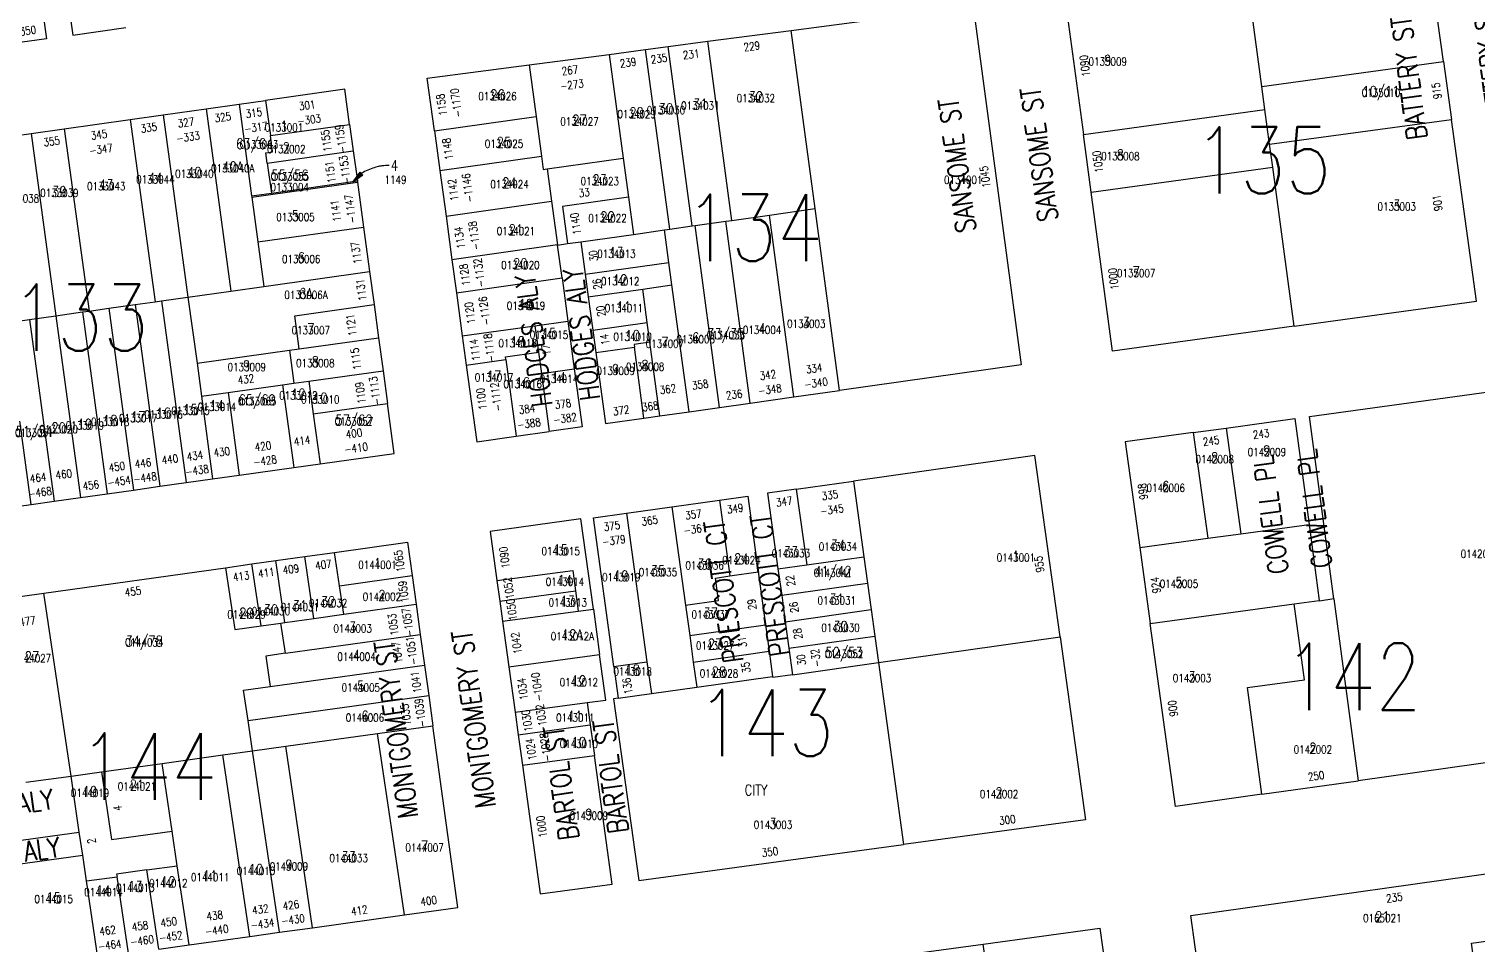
# Model space of a CAD drawing. Header units: feet. Extents: x 6006802 to 6013716, y 2117102 to 2120191.
# Drawn here: x 6011262 to 6012348, y 2118716 to 2119402 of the extents above; entities that cross this region are included whole.
import ezdxf
from ezdxf.enums import TextEntityAlignment as Align

# ---------------------------------------------------------------- set-up
doc = ezdxf.new("R2010")
doc.units = ezdxf.units.FT
doc.header["$LTSCALE"] = 100
doc.header["$MEASUREMENT"] = 0
doc.layers.get('0').update_dxf_attribs({"linetype": 'CONTINUOUS'})
for name, color, linetype in [('ADDRESS', 1, 'CONTINUOUS'), ('BLKLOT', 2, 'CONTINUOUS'), ('BLOCK_NUMBERS', 3, 'CONTINUOUS'), ('LEADER', 7, 'CONTINUOUS'), ('LOT_LINES', 4, 'CONTINUOUS'), ('LOT_NUMBERS', 7, 'CONTINUOUS'), ('ROW', 6, 'CONTINUOUS'), ('ST_NAME_IN_BLK', 7, 'CONTINUOUS'), ('ST_NAME_IN_ST', 6, 'CONTINUOUS')]:
    doc.layers.add(name, color=color, linetype=linetype)
doc.styles.add('ADDTXT', font='ROMANS.shx', dxfattribs={"width": 0.8, "height": 6})
doc.styles.add('BLKLOT', font='ROMANS.shx', dxfattribs={"width": 0.8, "height": 6})
doc.styles.add('BLOCK_NO', font='ROMANS.shx', dxfattribs={"width": 0.8, "height": 50})
doc.styles.add('LOT_NO', font='ROMANS.shx', dxfattribs={"width": 0.8, "height": 8})
doc.styles.add('SI', font='ROMANS.shx', dxfattribs={"width": 0.8, "height": 15})

# ---------------------------------------------------------------- blocks, each defined once
blk = doc.blocks.new('ARR')
for points in [[(0, 0), (1.5, -9), (-1.5, -9)], [(0, -1.2), (1.3, -8.8), (-1.3, -8.8)], [(0, -2.4), (1, -8.6), (-1, -8.6)], [(0, -3.6), (0.8, -8.4), (-0.8, -8.4)], [(0, -4.9), (0.6, -8.2), (-0.6, -8.2)], [(0, -6.1), (0.3, -8), (-0.3, -8)], [(0, -7.3), (0.1, -7.8), (-0.1, -7.8)]]:
    blk.add_lwpolyline(points, close=True)

msp = doc.modelspace()

# ---------------------------------------------------------------- linework, layer by layer
at = {"layer": 'LEADER'}
msp.add_lwpolyline([(6011531.8, 2119299.8, 0.032297), (6011526.3, 2119299.6, 0.049499), (6011522.8, 2119298.9, 0.018949), (6011518.3, 2119297.4, 0.016484), (6011513.3, 2119295.3, 0.071584), (6011509.4, 2119292.7, 0.047232), (6011504.5, 2119287.5)], format="xyb", dxfattribs=at)
at = {"layer": 'LOT_LINES'}
for points in [[(6012186.2, 2119359.2), (6012173.7, 2119452.1)], [(6011788.7, 2119258.8), (6011770.7, 2119393)], [(6011851.1, 2119267.6), (6011833.1, 2119401.2)], [(6011696.7, 2119383.2), (6011707.3, 2119305.5)], [(6011742.2, 2119252.2), (6011724.1, 2119386.8)], [(6011759, 2119254.6), (6011740.9, 2119389.1)], [(6011636.7, 2119375.3), (6011641.9, 2119336.7)], [(6012186.2, 2119359.2), (6012322.3, 2119377.9)], [(6011439.1, 2119348.7), (6011442.7, 2119322.3)], [(6012188.5, 2119341.8), (6012186.2, 2119359.2)], [(6011362.4, 2119337.9), (6011380.9, 2119201.2)], [(6011394.5, 2119342.4), (6011413.1, 2119205.8)], [(6011419.3, 2119345.9), (6011428.6, 2119277.1)], [(6012052.3, 2119323.1), (6012188.5, 2119341.8)], [(6012192, 2119315.8), (6012188.5, 2119341.8)], [(6011288.1, 2119327.3), (6011306.7, 2119190.8)], [(6011337.6, 2119334.4), (6011356.2, 2119197.7)], [(6011442.7, 2119322.3), (6011502.1, 2119330.6)], [(6011565.7, 2119325.9), (6011641.9, 2119336.7)], [(6011641.9, 2119336.7), (6011646, 2119307)], [(6012192, 2119315.8), (6012328.3, 2119334.5)], [(6011263.3, 2119323.8), (6011281.9, 2119187.3)], [(6011440.4, 2119301.7), (6011439.4, 2119309.4), (6011444.3, 2119310.1), (6011442.7, 2119322.3)], [(6012194.3, 2119298.7), (6012192, 2119315.8)], [(6011440.4, 2119301.7), (6011504.8, 2119310.8)], [(6011569.7, 2119296.2), (6011646, 2119307)], [(6011646, 2119307), (6011647.3, 2119297), (6011650.3, 2119297.5)], [(6011650.3, 2119297.5), (6011707.3, 2119305.5)], [(6011707.3, 2119305.5), (6011711.3, 2119276.2)], [(6011440.4, 2119301.7), (6011443.5, 2119279.2)], [(6011650.3, 2119297.5), (6011653.6, 2119273.1)], [(6012058.1, 2119280), (6012194.3, 2119298.7)], [(6012210.3, 2119179.5), (6012194.3, 2119298.7)], [(6011428.8, 2119276.1), (6011508, 2119287.3)], [(6011443.5, 2119279.2), (6011507.9, 2119288.3)], [(6011428.6, 2119277.1), (6011443.5, 2119279.2)], [(6011428.6, 2119277.1), (6011428.8, 2119276.1)], [(6011428.8, 2119276.1), (6011433.3, 2119242.7)], [(6011574.4, 2119261.9), (6011653.6, 2119273.1)], [(6011653.6, 2119273.1), (6011658, 2119240.4)], [(6011711.3, 2119276.2), (6011661.8, 2119269.2), (6011665.6, 2119241.4)], [(6011711.3, 2119276.2), (6011715.1, 2119248.3)], [(6011788.7, 2119258.8), (6011817, 2119262.7)], [(6011817, 2119262.7), (6011851.1, 2119267.6)], [(6011835.3, 2119126.5), (6011817, 2119262.7)], [(6011869.4, 2119131.3), (6011851.1, 2119267.6)], [(6011433.3, 2119242.7), (6011512.5, 2119253.8)], [(6011715.1, 2119248.3), (6011738.3, 2119251.6)], [(6011738.3, 2119251.6), (6011742.2, 2119252.2)], [(6011741.5, 2119227.2), (6011738.3, 2119251.6)], [(6011742.2, 2119252.2), (6011759, 2119254.6)], [(6011759, 2119254.6), (6011761.2, 2119254.9)], [(6011761.2, 2119254.9), (6011784.2, 2119258.1)], [(6011779.5, 2119118.6), (6011761.2, 2119254.9)], [(6011784.2, 2119258.1), (6011788.7, 2119258.8)], [(6011802.5, 2119121.8), (6011784.2, 2119258.1)], [(6011433.3, 2119242.7), (6011437.9, 2119209.2)], [(6011658, 2119240.4), (6011578.8, 2119229.2)], [(6011658, 2119240.4), (6011658, 2119240.3)], [(6011675.4, 2119242.7), (6011715.1, 2119248.3)], [(6011437.9, 2119209.2), (6011517.1, 2119220.4)], [(6011678.7, 2119218.4), (6011741.5, 2119227.2)], [(6011743.8, 2119210.4), (6011741.5, 2119227.2)], [(6011413.1, 2119205.8), (6011437.9, 2119209.2)], [(6011582.2, 2119204.4), (6011661.4, 2119215.6)], [(6011681, 2119201.5), (6011721.9, 2119207.3)], [(6011721.9, 2119207.3), (6011743.8, 2119210.4)], [(6011725.3, 2119182.2), (6011721.9, 2119207.3)], [(6011756.6, 2119115.3), (6011743.8, 2119210.4)], [(6011341.3, 2119195.6), (6011356.2, 2119197.7)], [(6011356.2, 2119197.7), (6011361.1, 2119198.4)], [(6011361.1, 2119198.4), (6011380.9, 2119201.2)], [(6011361.1, 2119198.4), (6011379.6, 2119062.2)], [(6011380.9, 2119201.2), (6011413.1, 2119205.8)], [(6011380.9, 2119201.2), (6011387.7, 2119151.7)], [(6011262.1, 2119184.5), (6011281.9, 2119187.3)], [(6011281.9, 2119187.3), (6011301.7, 2119190.1)], [(6011281.9, 2119187.3), (6011300.4, 2119051)], [(6011301.7, 2119190.1), (6011306.7, 2119190.8)], [(6011301.7, 2119190.1), (6011320.2, 2119053.8)], [(6011306.7, 2119190.8), (6011321.5, 2119192.9)], [(6011321.5, 2119192.9), (6011341.3, 2119195.6)], [(6011321.5, 2119192.9), (6011340, 2119056.6)], [(6011341.3, 2119195.6), (6011359.8, 2119059.4)], [(6011464.4, 2119162.5), (6011461, 2119187.3), (6011520.5, 2119195.6)], [(6011188.8, 2119174.2), (6011262.1, 2119184.5)], [(6011262.1, 2119184.5), (6011280.6, 2119048.2)], [(6011586.6, 2119172.1), (6011641, 2119179.8)], [(6011641, 2119179.8), (6011665.8, 2119183.3)], [(6011641, 2119179.8), (6011643.7, 2119160)], [(6011684.4, 2119176.4), (6011725.3, 2119182.2)], [(6011727.3, 2119167.4), (6011725.3, 2119182.2)], [(6011464.4, 2119162.5), (6011523.8, 2119170.8)], [(6011686.7, 2119159.6), (6011715.7, 2119163.7)], [(6011727.3, 2119167.4), (6011715.4, 2119165.7), (6011715.7, 2119163.7)], [(6011722.8, 2119110.6), (6011715.7, 2119163.7)], [(6011734.7, 2119112.3), (6011727.3, 2119167.4)], [(6011387.7, 2119151.7), (6011457, 2119161.4)], [(6011457, 2119161.4), (6011464.4, 2119162.5)], [(6011457, 2119161.4), (6011460.3, 2119136.7)], [(6011589.5, 2119150.3), (6011619.2, 2119154.5)], [(6011619.2, 2119154.5), (6011619, 2119156.5), (6011643.7, 2119160)], [(6011619.2, 2119154.5), (6011627.1, 2119097)], [(6011643.7, 2119160), (6011645.9, 2119144.1)], [(6011387.7, 2119151.7), (6011391, 2119126.9)], [(6011471.6, 2119138.2), (6011527.2, 2119146.1)], [(6011645.9, 2119144.1), (6011670.6, 2119147.6)], [(6011645.9, 2119144.1), (6011651.8, 2119100.5)], [(6011411, 2119129.7), (6011451.8, 2119135.5)], [(6011451.8, 2119135.5), (6011460.3, 2119136.7)], [(6011451.8, 2119135.5), (6011460.2, 2119073.5)], [(6011460.3, 2119136.7), (6011471.6, 2119138.2)], [(6011471.6, 2119138.2), (6011474.9, 2119113.7)], [(6011391, 2119126.9), (6011411, 2119129.7)], [(6011391, 2119126.9), (6011399.4, 2119065)], [(6011411, 2119129.7), (6011419.4, 2119067.8)], [(6011474.9, 2119113.7), (6011530.5, 2119121.5)], [(6011263.3, 2119045.8), (6011254, 2119113.9), (6011226.8, 2119110.1)], [(6011474.9, 2119113.7), (6011480, 2119076.3)], [(6012134.7, 2119099.7), (6012145.7, 2119020.5)], [(6012159.5, 2119103.1), (6012170.4, 2119023.9)], [(6011837, 2119057.3), (6011844.9, 2119000.5)], [(6011879.9, 2119063.3), (6011887.7, 2119006.6)], [(6011779.4, 2119049.1), (6011787.3, 2118992.2)], [(6011709.7, 2119039.3), (6011725.1, 2118927.9)], [(6011743.8, 2119044.1), (6011754, 2118970.3)], [(6012145.7, 2119020.5), (6012170.4, 2119023.9)], [(6012170.4, 2119023.9), (6012221.6, 2119030.9)], [(6012094.7, 2119013.5), (6012145.7, 2119020.5)], [(6011435.8, 2118954.9), (6011428.9, 2119001.2)], [(6011453.6, 2118957.3), (6011446.7, 2119003.7)], [(6011475.4, 2118960.4), (6011468.5, 2119006.8)], [(6011494.5, 2118984.9), (6011490.8, 2119009.9)], [(6011844.9, 2119000.5), (6011887.7, 2119006.6)], [(6011887.7, 2119006.6), (6011890.4, 2118986.8)], [(6011409.1, 2118998.4), (6011416, 2118952.1), (6011435.8, 2118954.9)], [(6011494.5, 2118984.9), (6011549, 2118992.6)], [(6011612.6, 2118988.7), (6011669.4, 2118996.4), (6011671.5, 2118981.1)], [(6011754, 2118970.3), (6011778.7, 2118973.8), (6011776.4, 2118990.6), (6011787.3, 2118992.2)], [(6011787.3, 2118992.2), (6011808.5, 2118995.2)], [(6011823.3, 2118997.5), (6011844.9, 2119000.5)], [(6011293.2, 2118842.2), (6011272.8, 2118979.3)], [(6011497.7, 2118963.5), (6011494.5, 2118984.9)], [(6011614.7, 2118973.4), (6011671.5, 2118981.1)], [(6011671.5, 2118981.1), (6011673.6, 2118965.9)], [(6011826.1, 2118977.7), (6011890.4, 2118986.8)], [(6011890.4, 2118986.8), (6011893.2, 2118967)], [(6011497.7, 2118963.5), (6011551.9, 2118971)], [(6011754, 2118970.3), (6011757.1, 2118947.5)], [(6012102.5, 2118956.5), (6012210.4, 2118971.3)], [(6012186.2, 2118828.5), (6012175.4, 2118908.5), (6012218, 2118914.4), (6012210.4, 2118971.3)], [(6012210.4, 2118971.3), (6012229.2, 2118973.9)], [(6012240.2, 2118975), (6012258.4, 2118838.7)], [(6011450.6, 2118956.9), (6011453.6, 2118957.3)], [(6011453.6, 2118957.3), (6011475.4, 2118960.4)], [(6011475.4, 2118960.4), (6011497.7, 2118963.5)], [(6011616.8, 2118958.2), (6011673.6, 2118965.9)], [(6011673.6, 2118965.9), (6011684.9, 2118967.4)], [(6011828.8, 2118957.9), (6011893.2, 2118967)], [(6011893.2, 2118967), (6011895.9, 2118947.1)], [(6011435.8, 2118954.9), (6011450.6, 2118956.9)], [(6011454, 2118934.2), (6011450.6, 2118956.9)], [(6011454, 2118934.2), (6011555.1, 2118948.2)], [(6011757.1, 2118947.5), (6011814, 2118955.6)], [(6011757.1, 2118947.5), (6011759.8, 2118927.7)], [(6011831.5, 2118938), (6011895.9, 2118947.1)], [(6011895.9, 2118947.1), (6011898.6, 2118927.3)], [(6011898.6, 2118927.3), (6012034.8, 2118946.6)], [(6011759.8, 2118927.7), (6011816.7, 2118935.8)], [(6011454, 2118934.2), (6011439.2, 2118932.1), (6011442.5, 2118909.4)], [(6011442.5, 2118909.4), (6011558.2, 2118925.4)], [(6011621.5, 2118924.1), (6011689.6, 2118933.3)], [(6011700.3, 2118924.4), (6011725.1, 2118927.9)], [(6011725.1, 2118927.9), (6011728.4, 2118904)], [(6011759.8, 2118927.7), (6011762.4, 2118908.8)], [(6011834.3, 2118918.2), (6011898.6, 2118927.3)], [(6011898.6, 2118927.3), (6011917.5, 2118790.8)], [(6011762.4, 2118908.8), (6011819.3, 2118916.9)], [(6011426, 2118883.9), (6011422.6, 2118906.6), (6011442.5, 2118909.4)], [(6011703.6, 2118900.5), (6011728.4, 2118904)], [(6011728.4, 2118904), (6011762.4, 2118908.8)], [(6011426, 2118883.9), (6011561.4, 2118902.6)], [(6011626.2, 2118890), (6011680.3, 2118897.3)], [(6011429.4, 2118861.1), (6011426, 2118883.9)], [(6011454.2, 2118864.5), (6011523, 2118874.1)], [(6011523, 2118874.1), (6011564.5, 2118879.8)], [(6011543.2, 2118738.1), (6011523, 2118874.1)], [(6011628.5, 2118873.2), (6011682.6, 2118880.5)], [(6011407.1, 2118858), (6011429.4, 2118861.1)], [(6011429.4, 2118861.1), (6011454.2, 2118864.5)], [(6011449.6, 2118725.1), (6011429.4, 2118861.1)], [(6011474.4, 2118728.5), (6011454.2, 2118864.5)], [(6011316, 2118845.4), (6011361.5, 2118851.7)], [(6011361.5, 2118851.7), (6011407.1, 2118858)], [(6011369.1, 2118801), (6011361.5, 2118851.7)], [(6011427.3, 2118722), (6011407.1, 2118858)], [(6011631.7, 2118850.4), (6011685.8, 2118857.7)], [(6011259.2, 2118837.5), (6011293.2, 2118842.2)], [(6011293.2, 2118842.2), (6011316, 2118845.4)], [(6011299.4, 2118800.2), (6011293.2, 2118842.2)], [(6011316, 2118845.4), (6011323.5, 2118794.7), (6011369.1, 2118801)], [(6011372.9, 2118775), (6011369.1, 2118801)], [(6011304.9, 2118763.6), (6011302, 2118782.9)], [(6011350.1, 2118771.9), (6011372.9, 2118775)], [(6011381.7, 2118715.7), (6011372.9, 2118775)], [(6011304.9, 2118763.6), (6011327.7, 2118766.7)], [(6011313.4, 2118706.2), (6011304.9, 2118763.6)], [(6011350.1, 2118771.9), (6011327.4, 2118768.7), (6011327.7, 2118766.7)], [(6011336.2, 2118709.4), (6011327.7, 2118766.7)], [(6011359, 2118712.5), (6011350.1, 2118771.9)], [(6012239.6, 2118682), (6012346.1, 2118697), (6012343.3, 2118716.8), (6012412.6, 2118726.5)], [(6011983.9, 2118668.4), (6011977.1, 2118716.2)]]:
    msp.add_lwpolyline(points, dxfattribs=at)
at = {"layer": 'ROW'}
for points in [[(6012322.3, 2119377.9), (6012309.4, 2119470.7), (6012173.7, 2119452.1)], [(6011266.8, 2119451.8), (6011274.8, 2119394.9), (6011236.4, 2119389.5)], [(6011286.6, 2119454.6), (6011294.6, 2119397.7), (6011334.2, 2119403.3)], [(6012173.7, 2119452.1), (6012037.5, 2119433.3), (6012052.3, 2119323.1)], [(6011833.1, 2119401.2), (6011969.6, 2119419.1), (6012005.7, 2119150.5), (6011869.4, 2119131.3)], [(6011740.9, 2119389.1), (6011770.7, 2119393)], [(6011770.7, 2119393), (6011833.1, 2119401.2)], [(6011636.7, 2119375.3), (6011696.7, 2119383.2)], [(6011696.7, 2119383.2), (6011724.1, 2119386.8)], [(6011724.1, 2119386.8), (6011740.9, 2119389.1)], [(6011565.7, 2119325.9), (6011560.3, 2119365.3), (6011636.7, 2119375.3)], [(6012322.3, 2119377.9), (6012328.3, 2119334.5)], [(6011419.3, 2119345.9), (6011439.1, 2119348.7)], [(6011502.1, 2119330.6), (6011498.5, 2119357.1), (6011439.1, 2119348.7)], [(6011337.6, 2119334.4), (6011362.4, 2119337.9)], [(6011362.4, 2119337.9), (6011394.5, 2119342.4)], [(6011394.5, 2119342.4), (6011419.3, 2119345.9)], [(6011263.3, 2119323.8), (6011288.1, 2119327.3)], [(6011288.1, 2119327.3), (6011337.6, 2119334.4)], [(6011502.1, 2119330.6), (6011504.8, 2119310.8)], [(6012210.3, 2119179.5), (6012347.2, 2119198.3), (6012328.3, 2119334.5)], [(6011226.2, 2119318.6), (6011263.3, 2119323.8)], [(6011565.7, 2119325.9), (6011569.7, 2119296.2)], [(6012058.1, 2119280), (6012052.3, 2119323.1)], [(6011504.8, 2119310.8), (6011507.9, 2119288.3)], [(6011569.7, 2119296.2), (6011574.4, 2119261.9)], [(6011507.9, 2119288.3), (6011508, 2119287.3)], [(6011508, 2119287.3), (6011512.5, 2119253.8)], [(6012210.3, 2119179.5), (6012074.1, 2119160.8), (6012058.1, 2119280)], [(6011574.4, 2119261.9), (6011578.8, 2119229.2)], [(6011512.5, 2119253.8), (6011517.1, 2119220.4)], [(6011658, 2119240.3), (6011665.6, 2119241.4)], [(6011661.4, 2119215.6), (6011658, 2119240.3)], [(6011665.6, 2119241.4), (6011675.4, 2119242.7)], [(6011675.4, 2119242.7), (6011678.7, 2119218.4)], [(6011578.8, 2119229.2), (6011582.2, 2119204.4)], [(6011517.1, 2119220.4), (6011520.5, 2119195.6)], [(6011678.7, 2119218.4), (6011681, 2119201.5)], [(6011661.4, 2119215.6), (6011665.8, 2119183.3)], [(6011582.2, 2119204.4), (6011586.6, 2119172.1)], [(6011681, 2119201.5), (6011684.4, 2119176.4)], [(6011520.5, 2119195.6), (6011523.8, 2119170.8)], [(6011665.8, 2119183.3), (6011670.6, 2119147.6)], [(6011684.4, 2119176.4), (6011686.7, 2119159.6)], [(6011523.8, 2119170.8), (6011527.2, 2119146.1)], [(6011586.6, 2119172.1), (6011589.5, 2119150.3)], [(6011686.7, 2119159.6), (6011693.9, 2119106.5), (6011722.8, 2119110.6)], [(6011527.2, 2119146.1), (6011530.5, 2119121.5)], [(6011589.5, 2119150.3), (6011597.4, 2119092.8), (6011627.1, 2119097)], [(6011670.6, 2119147.6), (6011676.6, 2119104), (6011651.8, 2119100.5)], [(6011835.3, 2119126.5), (6011869.4, 2119131.3)], [(6011480, 2119076.3), (6011535.6, 2119084.1), (6011530.5, 2119121.5)], [(6011779.5, 2119118.6), (6011802.5, 2119121.8)], [(6011802.5, 2119121.8), (6011835.3, 2119126.5)], [(6012240.2, 2118975), (6012221.9, 2119111.7), (6012358.1, 2119130.4), (6012394.6, 2118857.8), (6012258.4, 2118838.7)], [(6011722.8, 2119110.6), (6011734.7, 2119112.3)], [(6011734.7, 2119112.3), (6011756.6, 2119115.3)], [(6011756.6, 2119115.3), (6011779.5, 2119118.6)], [(6012159.5, 2119103.1), (6012211, 2119110.2), (6012221.6, 2119030.9)], [(6011627.1, 2119097), (6011651.8, 2119100.5)], [(6012134.7, 2119099.7), (6012083.7, 2119092.7), (6012094.7, 2119013.5)], [(6012134.7, 2119099.7), (6012159.5, 2119103.1)], [(6012034.8, 2118946.6), (6012016, 2119082.6), (6011879.9, 2119063.3)], [(6011399.4, 2119065), (6011419.4, 2119067.8)], [(6011419.4, 2119067.8), (6011460.2, 2119073.5)], [(6011460.2, 2119073.5), (6011480, 2119076.3)], [(6011320.2, 2119053.8), (6011340, 2119056.6)], [(6011340, 2119056.6), (6011359.8, 2119059.4)], [(6011359.8, 2119059.4), (6011379.6, 2119062.2)], [(6011379.6, 2119062.2), (6011399.4, 2119065)], [(6011837, 2119057.3), (6011815.5, 2119054.2), (6011823.3, 2118997.5)], [(6011837, 2119057.3), (6011879.9, 2119063.3)], [(6011236.1, 2119042), (6011263.3, 2119045.8)], [(6011263.3, 2119045.8), (6011280.6, 2119048.2)], [(6011280.6, 2119048.2), (6011300.4, 2119051)], [(6011300.4, 2119051), (6011320.2, 2119053.8)], [(6011743.8, 2119044.1), (6011779.4, 2119049.1)], [(6011779.4, 2119049.1), (6011800.6, 2119052.1), (6011808.5, 2118995.2)], [(6011684.9, 2118967.4), (6011675.6, 2119035.1), (6011607.5, 2119025.5), (6011612.6, 2118988.7)], [(6011700.3, 2118924.4), (6011685, 2119035.8), (6011709.7, 2119039.3)], [(6011709.7, 2119039.3), (6011743.8, 2119044.1)], [(6012221.6, 2119030.9), (6012229.2, 2118973.9)], [(6011490.8, 2119009.9), (6011545.5, 2119017.6), (6011549, 2118992.6)], [(6012094.7, 2119013.5), (6012102.5, 2118956.5)], [(6011409.1, 2118998.4), (6011428.9, 2119001.2)], [(6011428.9, 2119001.2), (6011446.7, 2119003.7)], [(6011446.7, 2119003.7), (6011468.5, 2119006.8)], [(6011468.5, 2119006.8), (6011490.8, 2119009.9)], [(6011272.8, 2118979.3), (6011409.1, 2118998.4)], [(6011549, 2118992.6), (6011551.9, 2118971)], [(6011808.5, 2118995.2), (6011814, 2118955.6)], [(6011823.3, 2118997.5), (6011826.1, 2118977.7)], [(6011238.9, 2118974.5), (6011272.8, 2118979.3)], [(6011612.6, 2118988.7), (6011614.7, 2118973.4)], [(6011551.9, 2118971), (6011555.1, 2118948.2)], [(6011614.7, 2118973.4), (6011616.8, 2118958.2)], [(6011826.1, 2118977.7), (6011828.8, 2118957.9)], [(6012240.2, 2118975), (6012229.3, 2118973.4), (6012229.2, 2118973.9)], [(6011616.8, 2118958.2), (6011621.5, 2118924.1)], [(6011684.9, 2118967.4), (6011689.6, 2118933.3)], [(6011828.8, 2118957.9), (6011831.5, 2118938)], [(6011555.1, 2118948.2), (6011558.2, 2118925.4)], [(6011814, 2118955.6), (6011816.7, 2118935.8)], [(6012034.8, 2118946.6), (6012053.8, 2118809.3), (6011917.5, 2118790.8)], [(6012186.2, 2118828.5), (6012121.5, 2118819.4), (6012102.5, 2118956.5)], [(6011816.7, 2118935.8), (6011819.3, 2118916.9)], [(6011831.5, 2118938), (6011834.3, 2118918.2)], [(6011558.2, 2118925.4), (6011561.4, 2118902.6)], [(6011680.3, 2118897.3), (6011694.3, 2118899.2), (6011689.6, 2118933.3)], [(6011621.5, 2118924.1), (6011626.2, 2118890)], [(6011700.3, 2118924.4), (6011703.6, 2118900.5)], [(6011834.3, 2118918.2), (6011819.4, 2118916.2), (6011819.3, 2118916.9)], [(6011561.4, 2118902.6), (6011564.5, 2118879.8)], [(6011680.3, 2118897.3), (6011682.6, 2118880.5)], [(6011703.6, 2118900.5), (6011700.1, 2118900), (6011718.9, 2118763.8), (6011917.5, 2118790.8)], [(6011626.2, 2118890), (6011628.5, 2118873.2)], [(6011543.2, 2118738.1), (6011583.3, 2118743.6), (6011564.5, 2118879.8)], [(6011628.5, 2118873.2), (6011631.7, 2118850.4)], [(6011682.6, 2118880.5), (6011685.8, 2118857.7)], [(6011631.7, 2118850.4), (6011645, 2118753.8), (6011699.1, 2118761.1), (6011685.8, 2118857.7)], [(6012186.2, 2118828.5), (6012258.4, 2118838.7)], [(6011157, 2118823.3), (6011163.2, 2118781.3), (6011299.4, 2118800.2)], [(6011302, 2118782.9), (6011299.4, 2118800.2)], [(6011242.6, 2118774.6), (6011302, 2118782.9)], [(6012142.6, 2118667.1), (6012132.8, 2118737.7), (6012405.6, 2118776.1), (6012412.6, 2118726.5)], [(6011474.4, 2118728.5), (6011543.2, 2118738.1)], [(6011381.7, 2118715.7), (6011427.3, 2118722)], [(6011427.3, 2118722), (6011449.6, 2118725.1)], [(6011449.6, 2118725.1), (6011474.4, 2118728.5)], [(6011977.1, 2118716.2), (6012064.7, 2118728.1), (6012071.3, 2118680.3)], [(6011359, 2118712.5), (6011381.7, 2118715.7)], [(6011927.1, 2118709.4), (6011977.1, 2118716.2)]]:
    msp.add_lwpolyline(points, dxfattribs=at)

# ---------------------------------------------------------------- block references
at = {"layer": 'LEADER', "rotation": 134.105104063208}
msp.add_blockref('ARR', (6011504.5, 2119287.5), dxfattribs=at)

# ---------------------------------------------------------------- texts
at = {"layer": 'ADDRESS', "style": 'ADDTXT', "width": 0.8}
for s, rotation, p in [('350', 8.0607, (6011261.3, 2119398)), ('229', 7.4981, (6011804.1, 2119386.3)), ('235', 7.4981, (6011734.5, 2119377.1)), ('231', 7.4981, (6011758.6, 2119380.3)), ('1090', 97.6548, (6012056.4, 2119375)), ('267', 7.4981, (6011667.7, 2119368.3)), ('239', 7.4981, (6011711.3, 2119374.1)), ('-273', 7.4981, (6011669.2, 2119357.4)), ('915', 97.8934, (6012320.2, 2119356.3)), ('301', 8.0607, (6011470.7, 2119342.1)), ('1158', 97.7405, (6011574.1, 2119345.8)), ('-1170', 97.7405, (6011585, 2119347.3)), ('325', 8.0607, (6011407.5, 2119333.2)), ('315', 8.0607, (6011430.7, 2119336.4)), ('-303', 8.0607, (6011472.2, 2119331.2)), ('335', 8.0607, (6011352, 2119325.3)), ('327', 8.0607, (6011379.8, 2119329.2)), ('-317', 8.0607, (6011432.3, 2119325.5)), ('-1159', 97.7405, (6011498.5, 2119320.3)), ('355', 8.0607, (6011279.1, 2119315)), ('-347', 8.0607, (6011316.1, 2119309.1)), ('345', 8.0607, (6011314.6, 2119320)), ('-333', 8.0607, (6011381.4, 2119318.3)), ('1155', 97.7405, (6011487.6, 2119318.9)), ('1148', 97.7405, (6011578.6, 2119312.7)), ('-1153', 97.7405, (6011501.6, 2119297)), ('1050', 97.6548, (6012066.1, 2119303.2)), ('1151', 97.7405, (6011490.7, 2119295.5)), ('1045', 97.6548, (6011981.6, 2119291.8)), ('1142', 97.7405, (6011582.7, 2119282)), ('-1146', 97.7405, (6011593.6, 2119283.5)), ('1141', 97.7405, (6011494.7, 2119266.3)), ('-1147', 97.7405, (6011505.6, 2119267.8)), ('33', 7.4981, (6011678.4, 2119276.6)), ('901', 97.8934, (6012320.8, 2119272.3)), ('1140', 97.7405, (6011674.6, 2119256.7)), ('1134', 97.7405, (6011587.6, 2119246.2)), ('-1138', 97.7405, (6011598.5, 2119247.7)), ('1137', 97.7405, (6011510.1, 2119234.9)), ('-1132', 97.7405, (6011602.3, 2119219.9)), ('30', 97.7405, (6011687.9, 2119232.6)), ('1128', 97.7405, (6011591.4, 2119218.4)), ('1000', 97.6548, (6012077.9, 2119215.3)), ('1131', 97.7405, (6011513.8, 2119207.1)), ('26', 97.7405, (6011690.7, 2119211.4)), ('1120', 97.7405, (6011595.3, 2119189.8)), ('-1126', 97.7405, (6011606.2, 2119191.3)), ('1121', 97.7405, (6011506.3, 2119180.8)), ('20', 97.7405, (6011693.5, 2119191.1)), ('1114', 97.7405, (6011599, 2119162.1)), ('-1118', 97.7405, (6011609.9, 2119163.6)), ('17', 97.7405, (6011652.5, 2119162)), ('14', 97.7405, (6011696.4, 2119169.8)), ('1115', 97.7405, (6011509.8, 2119155.4)), ('432', 7.7405, (6011424.8, 2119136.7)), ('342', 8.0418, (6011816.2, 2119139.9)), ('334', 8.0418, (6011850.8, 2119144.8)), ('1109', 97.7405, (6011513.2, 2119129.9)), ('-1113', 97.7405, (6011524.1, 2119131.3)), ('1100', 97.7405, (6011604, 2119125.4)), ('-1112', 97.7405, (6011614.9, 2119126.9)), ('362', 8.0418, (6011741.2, 2119129.3)), ('358', 8.0418, (6011765.4, 2119132.7)), ('236', 8.0418, (6011790.9, 2119125.2)), ('-348', 8.0418, (6011817.7, 2119129)), ('-340', 8.0418, (6011852.3, 2119133.9)), ('384', 8.0418, (6011635.5, 2119114.4)), ('378', 8.0418, (6011662.5, 2119118.2)), ('368', 8.0418, (6011728, 2119116.4)), ('-388', 8.0418, (6011637, 2119103.5)), ('-382', 8.0418, (6011664.1, 2119107.3)), ('372', 8.0418, (6011706.1, 2119113.3)), ('400', 8.0126, (6011505.8, 2119096.1)), ('243', 7.8267, (6012186, 2119095.7)), ('430', 8.0126, (6011406.7, 2119082.2)), ('420', 8.0126, (6011437.6, 2119086.5)), ('414', 8.0126, (6011466.9, 2119090.6)), ('-410', 8.0126, (6011507.4, 2119085.2)), ('245', 7.8267, (6012148.5, 2119090.5)), ('450', 8.0126, (6011328, 2119071.1)), ('446', 8.0126, (6011347.6, 2119073.8)), ('440', 8.0126, (6011367.8, 2119076.7)), ('434', 8.0126, (6011386.5, 2119079.3)), ('-428', 8.0126, (6011439.1, 2119075.6)), ('464', 8.0126, (6011268.9, 2119062.8)), ('460', 8.0126, (6011288.2, 2119065.5)), ('-454', 8.0126, (6011329.6, 2119060.2)), ('-448', 8.0126, (6011349.1, 2119062.9)), ('-438', 8.0126, (6011388.1, 2119068.4)), ('-468', 8.0126, (6011270.4, 2119051.9)), ('456', 8.0126, (6011308.5, 2119057.2)), ('335', 8.0418, (6011862.7, 2119049.8)), ('998', 97.8748, (6012099.9, 2119055.9)), ('349', 8.0418, (6011791.6, 2119039.8)), ('347', 8.0418, (6011828.4, 2119045)), ('-345', 8.0418, (6011864.2, 2119038.9)), ('375', 8.0418, (6011699.2, 2119026.7)), ('365', 8.0418, (6011727.5, 2119030.7)), ('357', 8.0418, (6011760.3, 2119035.3)), ('-379', 8.0418, (6011700.7, 2119015.8)), ('-361', 8.0418, (6011761.8, 2119024.4)), ('1090', 97.8568, (6011621.2, 2119006.4)), ('409', 8.0126, (6011458.5, 2118994.3)), ('407', 8.0126, (6011482.9, 2118997.7)), ('1065', 97.8568, (6011542.4, 2119003.8)), ('955', 97.8748, (6012022.2, 2119001.4)), ('413', 8.0126, (6011421.2, 2118989)), ('411', 8.0126, (6011440.1, 2118991.7)), ('1052', 97.8568, (6011624.4, 2118983.4)), ('22', 97.8748, (6011835.6, 2118989)), ('924', 97.8748, (6012109.6, 2118985.7)), ('455', 8.0126, (6011340.1, 2118977.6)), ('1059', 97.8568, (6011545.5, 2118980.9)), ('1050', 97.8568, (6011626.6, 2118967.4)), ('29', 97.8748, (6011806.7, 2118971.3)), ('26', 97.8748, (6011838.3, 2118969.1)), ('-477', 8.0126, (6011258.3, 2118955)), ('1053', 97.8568, (6011537.8, 2118956.2)), ('-1057', 97.8568, (6011548.7, 2118957.8)), ('1042', 97.8568, (6011630.1, 2118942.2)), ('28', 97.8748, (6011841.1, 2118949.3)), ('1047', 97.8568, (6011540.7, 2118935.2)), ('-1051', 97.8568, (6011551.6, 2118936.7)), ('31', 97.8748, (6011799.5, 2118943.1)), ('-32', 97.8748, (6011854.7, 2118931.2)), ('35', 97.8748, (6011802.2, 2118924)), ('30', 97.8748, (6011843.8, 2118929.7)), ('1041', 97.8568, (6011554.9, 2118913)), ('1034', 97.8568, (6011634.8, 2118907.9)), ('-1040', 97.8568, (6011645.7, 2118909.4)), ('136', 97.8568, (6011713.4, 2118910.1)), ('1035', 97.8568, (6011547.2, 2118888.5)), ('-1039', 97.8568, (6011558.1, 2118890)), ('-1032', 97.8568, (6011649, 2118885.6)), ('900', 97.8748, (6012122.4, 2118893.3)), ('1030', 97.8568, (6011638.1, 2118884.1)), ('-1028', 97.8568, (6011652, 2118864.2)), ('1024', 97.8568, (6011641.1, 2118862.7)), ('250', 8.0026, (6012227.3, 2118839.3)), ('4', 98.4533, (6011331.1, 2118818.6)), ('1000', 97.8568, (6011649.1, 2118804.7)), ('300', 7.7297, (6011995.7, 2118806.4)), ('2', 98.4533, (6011311.5, 2118794)), ('350', 7.7297, (6011817.7, 2118782.3)), ('400', 7.8977, (6011561.8, 2118745.7)), ('235', 8.0026, (6012285.9, 2118748.1)), ('438', 7.8977, (6011401.4, 2118734.6)), ('432', 7.8977, (6011435.6, 2118739.3)), ('426', 7.8977, (6011458.5, 2118742.5)), ('412', 7.8977, (6011509.8, 2118738.5)), ('462', 7.8977, (6011321.1, 2118723.4)), ('458', 7.8977, (6011345.4, 2118726.8)), ('450', 7.8977, (6011366.9, 2118729.8)), ('-440', 7.8977, (6011402.9, 2118723.7)), ('-434', 7.8977, (6011437.2, 2118728.4)), ('-430', 7.8977, (6011460.1, 2118731.6)), ('-464', 7.8977, (6011322.6, 2118712.5)), ('-460', 7.8977, (6011346.9, 2118715.9)), ('-452', 7.8977, (6011368.4, 2118718.9))]:
    msp.add_text(s, height=6, rotation=rotation, dxfattribs=at).set_placement(p, align=Align.CENTER)
msp.add_text('1149', height=6, dxfattribs=at).set_placement((6011536.5, 2119286.2), align=Align.CENTER)
at = {"layer": 'BLKLOT', "style": 'BLKLOT', "width": 0.8}
for s, p in [('0135009', (6012070.6, 2119374.8)), ('0134026', (6011613, 2119348.8)), ('0134032', (6011806.7, 2119347.3)), ('0135010', (6012275.5, 2119351.5)), ('0134029', (6011717.3, 2119335.5)), ('0134030', (6011739.3, 2119338.4)), ('0134031', (6011765.1, 2119341.8)), ('0133001', (6011452.9, 2119325.4)), ('0134027', (6011674.5, 2119329.9)), ('0133063', (6011434.1, 2119312.7)), ('0134025', (6011617.9, 2119313.2)), ('0133002', (6011454.6, 2119309.2)), ('0135008', (6012080.1, 2119303.9)), ('0133040', (6011385.7, 2119290.7)), ('0133040A', (6011414.5, 2119294.8)), ('0133055', (6011457.3, 2119288.7)), ('0133043', (6011319.6, 2119281.3)), ('0133044', (6011356.5, 2119286.5)), ('0133004', (6011457.2, 2119280.6)), ('0134024', (6011622, 2119282.8)), ('0134023', (6011689.7, 2119285.1)), ('0134001', (6011962.2, 2119286.1)), ('0133038', (6011254.9, 2119272.2)), ('0133039', (6011284.5, 2119276.3)), ('0133005', (6011461.5, 2119258.3)), ('0134022', (6011695.5, 2119257.4)), ('0135003', (6012287.3, 2119266.1)), ('0134021', (6011626.8, 2119247.8)), ('0133006', (6011465.8, 2119226.8)), ('0134013', (6011702.2, 2119230.7)), ('0134020', (6011630.2, 2119222.3)), ('0135007', (6012091.9, 2119216.2)), ('0134012', (6011705, 2119210.1)), ('0133006A', (6011469.4, 2119199.9)), ('0134019', (6011634.4, 2119191.8)), ('0134011', (6011707.8, 2119190)), ('0133007', (6011473, 2119173.4)), ('0134015', (6011651.6, 2119170)), ('0134010', (6011714.3, 2119168.5)), ('0134033', (6011784.2, 2119169.7)), ('0134004', (6011811.4, 2119173.6)), ('0134003', (6011844.5, 2119178.3)), ('0134018', (6011628.1, 2119163.7)), ('0134007', (6011738.5, 2119163.3)), ('0134006', (6011761.6, 2119166.6)), ('0133008', (6011476.4, 2119148.8)), ('0133009', (6011425, 2119145.8)), ('0134017', (6011610.4, 2119138)), ('0134014', (6011659, 2119136.9)), ('0134009', (6011701.6, 2119142.9)), ('0134008', (6011723.7, 2119146.1)), ('0134016', (6011631.9, 2119133.1)), ('0133014', (6011402.6, 2119115.9)), ('0133065', (6011432.8, 2119120.2)), ('0133012', (6011463.7, 2119124.5)), ('0133010', (6011480.1, 2119121.5)), ('0133018', (6011322.6, 2119104.7)), ('0133017', (6011343.6, 2119107.6)), ('0133016', (6011362.6, 2119110.3)), ('0133015', (6011382.8, 2119113.1)), ('0133057', (6011505.4, 2119105.1)), ('0133051', (6011265.6, 2119096.6)), ('0133020', (6011283.9, 2119099.2)), ('0133019', (6011303.6, 2119102)), ('0142009', (6012189.9, 2119082.1)), ('0142008', (6012150.8, 2119076.7)), ('0142006', (6012114.1, 2119055.2)), ('0143015', (6011660.4, 2119007.8)), ('0143033', (6011833, 2119006.2)), ('0143034', (6011868.3, 2119011.2)), ('0142001', (6012349.6, 2119005.7)), ('0144001', (6011523, 2118997.5)), ('0143036', (6011768.3, 2118997.1)), ('0143024', (6011795.9, 2119001)), ('0143001', (6012001.7, 2119003)), ('0143014', (6011663.6, 2118984.9)), ('0143019', (6011705.8, 2118988.3)), ('0143035', (6011733.3, 2118992.1)), ('0143041', (6011864.5, 2118991.6)), ('0144002', (6011526.3, 2118973.6)), ('0142005', (6012124, 2118983.4)), ('0144030', (6011443.1, 2118962.8)), ('0144031', (6011464.8, 2118965.9)), ('0144032', (6011486, 2118968.9)), ('0143013', (6011665.7, 2118969.3)), ('0143031', (6011867.4, 2118970.8)), ('0144029', (6011424.8, 2118960.3)), ('0143037', (6011772.9, 2118960.3)), ('0144003', (6011504.4, 2118949.8)), ('0143012A', (6011669.2, 2118944)), ('0143030', (6011870.2, 2118950.4)), ('0144034', (6011348.1, 2118939.4)), ('0143027', (6011776.2, 2118937)), ('0143052', (6011872.9, 2118930.7)), ('0144027', (6011263.9, 2118927.5)), ('0144004', (6011507.3, 2118928.7)), ('0143012', (6011674, 2118909.5)), ('0143018', (6011714.3, 2118917.6)), ('0143028', (6011779.1, 2118916.1)), ('0142003', (6012133.8, 2118912.6)), ('0144005', (6011510.5, 2118905.5)), ('0144006', (6011513.6, 2118883)), ('0143011', (6011671.3, 2118883)), ('0143010', (6011674, 2118863.4)), ('0142002', (6012224.4, 2118859.1)), ('0144019', (6011307.5, 2118826.5)), ('0144021', (6011342.6, 2118831.4)), ('0143002', (6011989.1, 2118825.7)), ('0143009', (6011681.5, 2118809.5)), ('0143003', (6011819.6, 2118802.7)), ('0144033', (6011501.4, 2118777.7)), ('0144007', (6011558.3, 2118785.6)), ('0144010', (6011431.9, 2118768.1)), ('0144009', (6011456.6, 2118771.5)), ('0144012', (6011366.1, 2118758.9)), ('0144011', (6011397.5, 2118763.3)), ('0144015', (6011280.2, 2118747)), ('0144014', (6011317.5, 2118752.2)), ('0144013', (6011341.4, 2118755.5)), ('0165021', (6012276.5, 2118732.7))]:
    msp.add_text(s, height=6, dxfattribs=at).set_placement(p, align=Align.CENTER)
at = {"layer": 'BLOCK_NUMBERS', "style": 'BLOCK_NO', "width": 0.8}
for s, p in [('135', (6012186.9, 2119278.8)), ('134', (6011805.1, 2119228.3)), ('133', (6011299.9, 2119161)), ('142', (6012254.2, 2118891.7)), ('143', (6011814, 2118857.1)), ('144', (6011351, 2118824.4))]:
    msp.add_text(s, height=50, dxfattribs=at).set_placement(p, align=Align.CENTER)
at = {"layer": 'LOT_NUMBERS', "style": 'LOT_NO', "width": 0.8}
for s, p in [('9', (6012070.6, 2119374.8)), ('10/11', (6012275.5, 2119351.5)), ('26', (6011613, 2119348.8)), ('31', (6011765.1, 2119341.8)), ('32', (6011806.7, 2119347.3)), ('27', (6011674.5, 2119329.9)), ('29', (6011717.3, 2119335.5)), ('30', (6011739.3, 2119338.4)), ('1', (6011452.9, 2119325.4)), ('63/64', (6011431, 2119312.2)), ('2', (6011454.6, 2119309.2)), ('25', (6011617.9, 2119313.2)), ('8', (6012080.1, 2119303.9)), ('44', (6011356.5, 2119286.5)), ('40', (6011385.7, 2119290.7)), ('40A', (6011414.5, 2119294.8)), ('55/56', (6011457.3, 2119288.7)), ('4', (6011535.7, 2119295.9)), ('1', (6011962.2, 2119286.1)), ('39', (6011284.5, 2119276.3)), ('43', (6011319.6, 2119281.3)), ('24', (6011622, 2119282.8)), ('23', (6011689.7, 2119285.1)), ('3', (6012287.3, 2119266.1)), ('5', (6011461.5, 2119258.3)), ('22', (6011695.5, 2119257.4)), ('21', (6011626.8, 2119247.8)), ('6', (6011465.8, 2119226.8)), ('20', (6011630.2, 2119222.3)), ('13', (6011702.2, 2119230.7)), ('12', (6011705, 2119210.1)), ('7', (6012091.9, 2119216.2)), ('6A', (6011469.4, 2119199.9)), ('19', (6011634.4, 2119191.8)), ('11', (6011707.8, 2119190)), ('3', (6011844.5, 2119178.3)), ('7', (6011473, 2119173.4)), ('15', (6011651.6, 2119170)), ('10', (6011714.3, 2119168.5)), ('6', (6011761.6, 2119166.6)), ('33/35', (6011784.2, 2119169.7)), ('4', (6011811.4, 2119173.6)), ('18', (6011628.1, 2119163.7)), ('7', (6011738.5, 2119163.3)), ('9', (6011425, 2119145.8)), ('8', (6011476.4, 2119148.8)), ('8', (6011723.7, 2119146.1)), ('17', (6011610.4, 2119138)), ('14', (6011659, 2119136.9)), ('9', (6011701.6, 2119142.9)), ('12', (6011463.7, 2119124.5)), ('16', (6011631.9, 2119133.1)), ('15', (6011382.8, 2119113.1)), ('14', (6011402.6, 2119115.9)), ('65/69', (6011432.8, 2119120.2)), ('10', (6011480.1, 2119121.5)), ('19', (6011303.6, 2119102)), ('18', (6011322.6, 2119104.7)), ('17', (6011343.6, 2119107.6)), ('16', (6011362.6, 2119110.3)), ('57/62', (6011505.4, 2119105.1)), ('51/54', (6011265.6, 2119096.6)), ('20', (6011283.9, 2119099.2)), ('9', (6012189.9, 2119082.1)), ('8', (6012150.8, 2119076.7)), ('6', (6012114.1, 2119055.2)), ('15', (6011660.4, 2119007.8)), ('33', (6011833, 2119006.2)), ('34', (6011868.3, 2119011.2)), ('1', (6011523, 2118997.5)), ('36', (6011768.3, 2118997.1)), ('24', (6011795.9, 2119001)), ('41/42', (6011864.5, 2118991.6)), ('1', (6012001.7, 2119003)), ('14', (6011663.6, 2118984.9)), ('19', (6011705.8, 2118988.3)), ('35', (6011733.3, 2118992.1)), ('5', (6012124, 2118983.4)), ('2', (6011526.3, 2118973.6)), ('29', (6011424.8, 2118960.3)), ('30', (6011443.1, 2118962.8)), ('31', (6011464.8, 2118965.9)), ('32', (6011486, 2118968.9)), ('13', (6011665.7, 2118969.3)), ('37', (6011772.9, 2118960.3)), ('31', (6011867.4, 2118970.8)), ('3', (6011504.4, 2118949.8)), ('30', (6011870.2, 2118950.4)), ('34/78', (6011348.1, 2118939.4)), ('12A', (6011669.2, 2118944)), ('27', (6011263.9, 2118927.5)), ('4', (6011507.3, 2118928.7)), ('27', (6011776.2, 2118937)), ('52/53', (6011872.9, 2118930.7)), ('18', (6011714.3, 2118917.6)), ('12', (6011674, 2118909.5)), ('28', (6011779.1, 2118916.1)), ('3', (6012133.8, 2118912.6)), ('5', (6011510.5, 2118905.5)), ('6', (6011513.6, 2118883)), ('11', (6011671.3, 2118883)), ('10', (6011674, 2118863.4)), ('2', (6012224.4, 2118859.1)), ('21', (6011342.6, 2118831.4)), ('19', (6011307.5, 2118826.5)), ('CITY ', (6011809.1, 2118827.7)), ('2', (6011989.1, 2118825.7)), ('9', (6011681.5, 2118809.5)), ('3', (6011819.6, 2118802.7)), ('33', (6011501.4, 2118777.7)), ('7', (6011558.3, 2118785.6)), ('10', (6011431.9, 2118768.1)), ('9', (6011456.6, 2118771.5)), ('13', (6011341.4, 2118755.5)), ('12', (6011366.1, 2118758.9)), ('11', (6011397.5, 2118763.3)), ('15', (6011280.2, 2118747)), ('14', (6011317.5, 2118752.2)), ('21', (6012276.5, 2118732.7))]:
    msp.add_text(s, height=8, dxfattribs=at).set_placement(p, align=Align.CENTER)
at = {"layer": 'ST_NAME_IN_BLK', "style": 'SI', "width": 0.8}
for s, rotation, p in [('BATTERY ST', 97.6308, (6012304, 2119366.5)), ('SANSOME ST', 97.6548, (6011965.2, 2119301)), ('HODGES ALY', 97.7405, (6011647.5, 2119169.6)), ('COWELL PL', 97.6308, (6012200.3, 2119039.2)), ('PRESCOTT CT', 97.8748, (6011790.2, 2118981.6)), ('MONTGOMERY ST', 97.7405, (6011544.6, 2118878)), ('BARTOL ST', 97.8568, (6011668.3, 2118837.9)), ("DUNNE'S ALY", 7.8977, (6011228.6, 2118810.5))]:
    msp.add_text(s, height=15, rotation=rotation, dxfattribs=at).set_placement(p, align=Align.CENTER)
at = {"layer": 'ST_NAME_IN_ST', "style": 'SI', "width": 0.8}
for s, rotation, p in [('BATTERY ST', 97.6308, (6012365.4, 2119374.8)), ('SANSOME ST', 97.6548, (6012026.7, 2119309.3)), ('HODGES ALY', 97.7405, (6011683.4, 2119174.4)), ('COWELL PL', 97.6308, (6012233, 2119043.6)), ('PRESCOTT CT', 97.8748, (6011824.9, 2118986.4)), ('MONTGOMERY ST', 97.7405, (6011602.7, 2118885.9)), ('BARTOL ST', 97.8568, (6011705.5, 2118843)), ("DUNNE'S ALY", 7.8977, (6011233.6, 2118774.6))]:
    msp.add_text(s, height=15, rotation=rotation, dxfattribs=at).set_placement(p, align=Align.CENTER)

doc.saveas('drawing.dxf')
